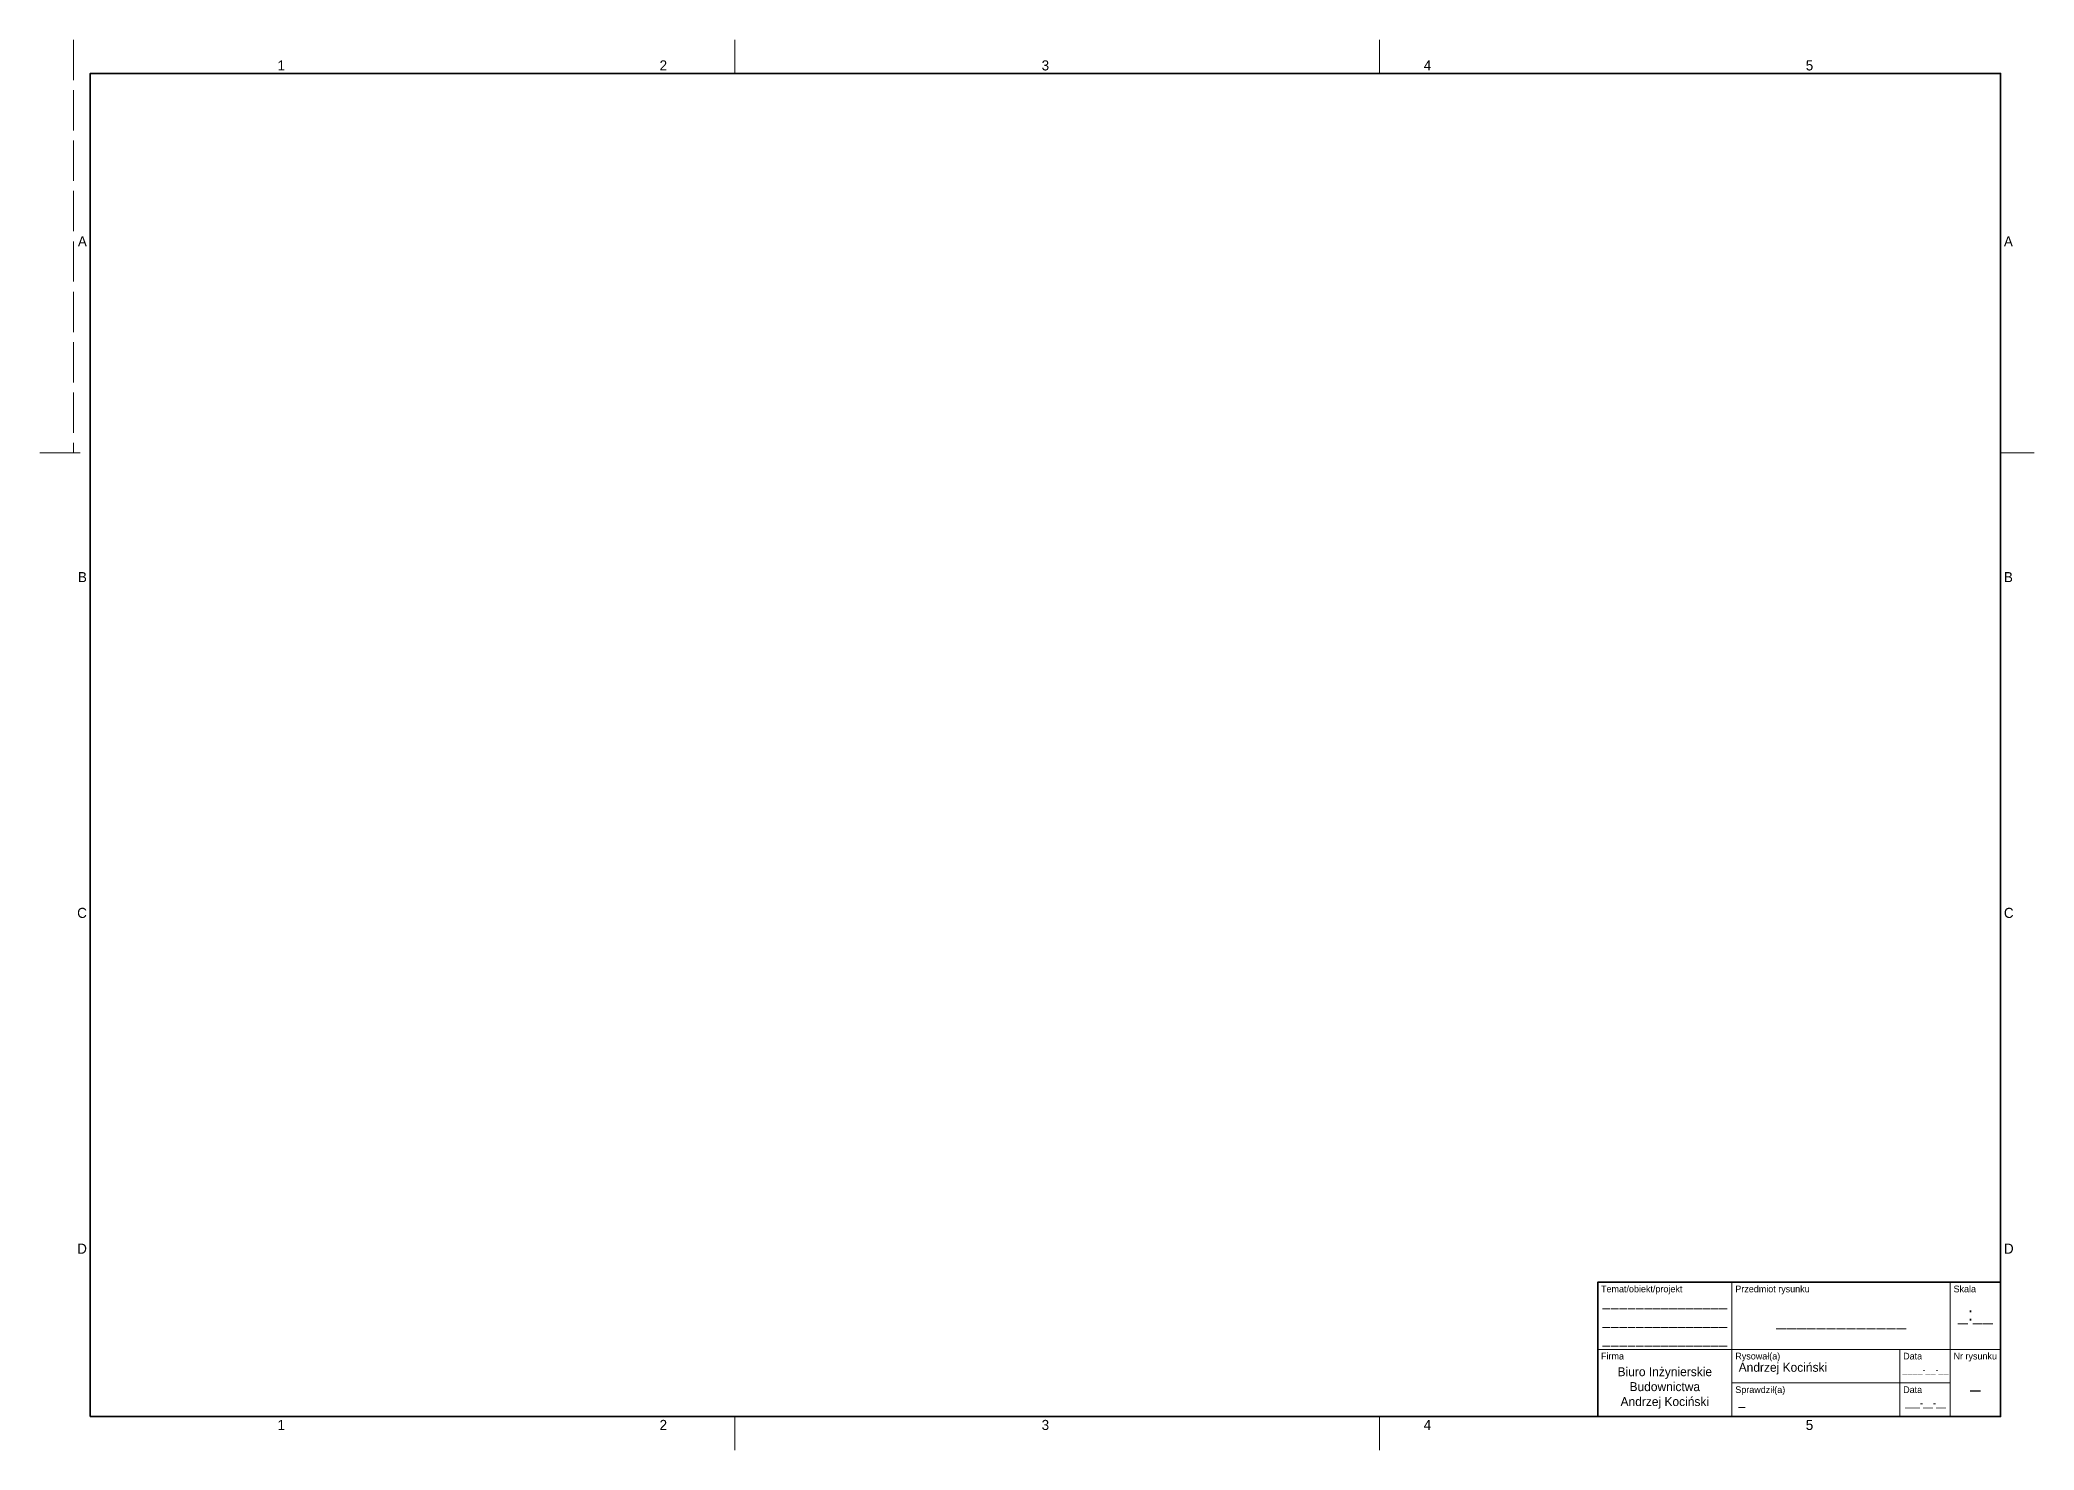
# Model space of a CAD drawing. Header units: millimetres. Extents: x 0 to 594, y 0 to 420.
import ezdxf
from ezdxf.enums import TextEntityAlignment as Align

# ---------------------------------------------------------------- set-up
doc = ezdxf.new("R2010")
doc.units = ezdxf.units.MM
doc.linetypes.add('ACAD_ISO02W100', pattern=[15, 12, -3])
doc.layers.add('ramka tabliczka', color=178, linetype='Continuous', lineweight=35, true_color=0x000000)
doc.styles.add('textstyle3', font='')
doc.styles.get('textstyle3').set_extended_font_data('Fira Sans Compressed')

msp = doc.modelspace()

# ---------------------------------------------------------------- linework, layer by layer
at = {"layer": 'ramka tabliczka', "linetype": 'ACAD_ISO02W100', "lineweight": 18}
for p, q in [((10, 420), (10, 297)), ((207, 420), (207, 410)), ((399, 420), (399, 410)), ((0, 297), (15, 297)), ((594, 297), (584, 297)), ((207, 0), (207, 10)), ((399, 0), (399, 10))]:
    msp.add_line(p, q, dxfattribs=at)
at = {"layer": 'ramka tabliczka', "lineweight": 18}
for p, q in [((504, 50), (504, 20)), ((569, 30), (569, 50)), ((464, 30), (504, 30)), ((504, 30), (549, 30)), ((549, 30), (569, 30)), ((554, 20), (554, 30)), ((569, 30), (584, 30)), ((569, 20), (569, 30)), ((504, 20), (504, 10)), ((504, 20), (549, 20)), ((549, 20), (569, 20)), ((554, 10), (554, 20)), ((569, 10), (569, 20))]:
    msp.add_line(p, q, dxfattribs=at)
at = {"layer": 'ramka tabliczka', "flags": 128}
msp.add_lwpolyline([(15, 10), (584, 10), (584, 410), (15, 410)], close=True, dxfattribs=at)
at = {"layer": 'ramka tabliczka', "lineweight": 35, "flags": 128}
msp.add_lwpolyline([(464, 10), (584, 10), (584, 50), (464, 50)], close=True, dxfattribs=at)

# ---------------------------------------------------------------- texts
at = {"layer": 'ramka tabliczka', "style": 'textstyle3'}
for s, p in [('1', (71.9, 410)), ('2', (185.7, 410)), ('3', (299.5, 410)), ('4', (413.3, 410)), ('5', (527.1, 410))]:
    msp.add_text(s, height=3, dxfattribs=at).set_placement(p, align=Align.BOTTOM_CENTER)
for s, p in [('A', (14, 360)), ('B', (14, 260)), ('C', (14, 160)), ('D', (14, 60))]:
    msp.add_text(s, height=3, dxfattribs=at).set_placement(p, align=Align.MIDDLE_RIGHT)
for s, p in [('A', (585, 360)), ('B', (585, 260)), ('C', (585, 160)), ('D', (585, 60))]:
    msp.add_text(s, height=3, dxfattribs=at).set_placement(p, align=Align.MIDDLE_LEFT)
for s, p in [('Temat/obiekt/projekt', (465, 49)), ('Przedmiot rysunku', (505, 49)), ('Skala', (570, 49)), ('Firma', (465, 29)), ('Rysował(a)', (505, 29)), ('Data', (555, 29)), ('Nr rysunku', (570, 29)), ('Sprawdził(a)', (505, 19)), ('Data', (555, 19))]:
    msp.add_text(s, height=2, dxfattribs=at).set_placement(p, align=Align.TOP_LEFT)
for s, p in [('1', (71.9, 9)), ('2', (185.7, 9)), ('3', (299.5, 9)), ('4', (413.3, 9)), ('5', (527.1, 9))]:
    msp.add_text(s, height=3, dxfattribs=at).set_placement(p, align=Align.TOP_CENTER)
for s, insert, char_height, attachment_point in [('\\H3.333;_______________\\P_______________\\P_______________', (484, 38.5), 5, 5), ('\\H4;_:__', (576.5, 40), 6, 5), ('\\H4;_____________', (536.5, 38.5), 6, 5), ('\\H2.667;Biuro Inżynierskie\\PBudownictwa\\PAndrzej Kociński', (484, 18.5), 4, 5), ('\\H2.667;Andrzej Kociński', (506, 26), 4, 1), ('\\H2;____-__-__', (561.65, 25), 3, 2), ('\\H2.667;_', (506, 16), 4, 1), ('\\H2;___-__-__', (561.65, 15), 3, 2), ('\\H4;_', (576.5, 20), 6, 5)]:
    msp.add_mtext(s, dxfattribs=dict(at, insert=insert, char_height=char_height, attachment_point=attachment_point))

doc.saveas('drawing.dxf')
